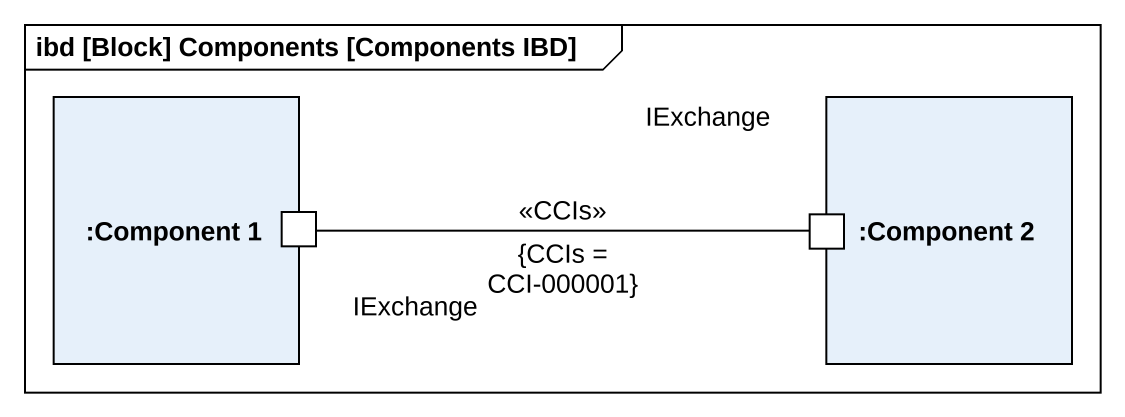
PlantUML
@startuml
mainframe ibd [Block] Components [Components IBD]
rectangle ":Component 1" as Component_1 {
  port IExchange
}
rectangle ":Component 2" as Component_2 {
  port "IExchange" as IExchange_2
}
IExchange -right- IExchange_2 : <<CCIs>>\n{CCIs = CCI-000001}
@enduml
